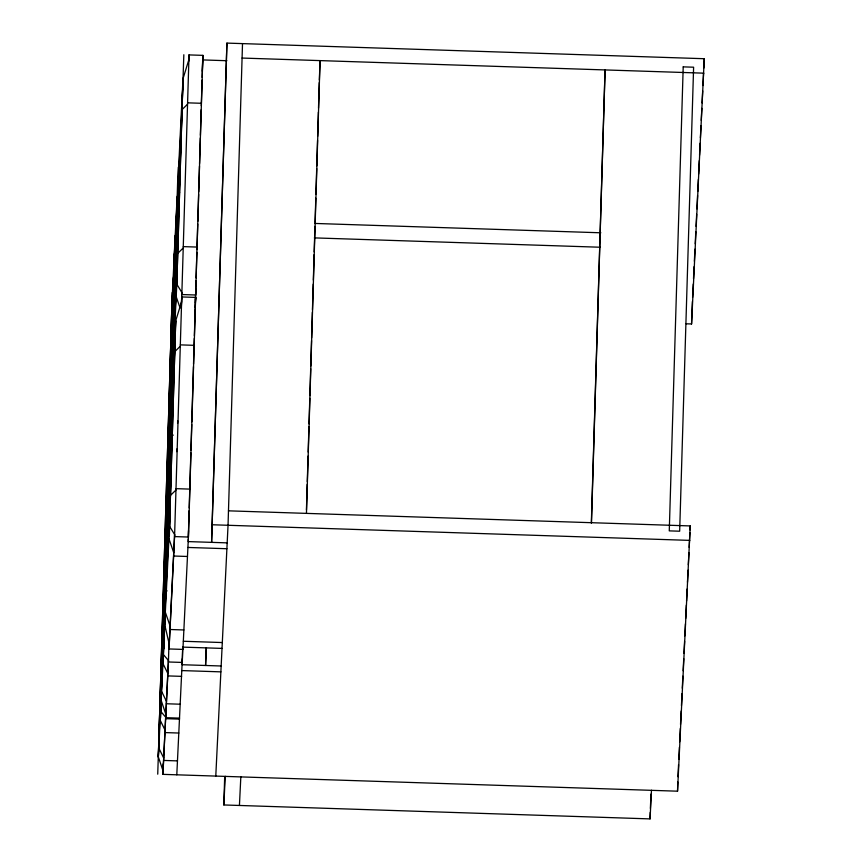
<?xml version="1.0" encoding="UTF-8"?>
<svg xmlns="http://www.w3.org/2000/svg" width="862" height="862" viewBox="0 0 862 862"><rect width="100%" height="100%" fill="white"/><g stroke="black" fill="none" stroke-linecap="round" stroke-linejoin="round"><path stroke-width="1.29" d="M172.077 299.804L158.349 756.955L172.077 299.804L174.318 254.053L160.58 711.204L158.349 756.955L163.058 770.908L162.929 774.356L677.532 791.187L690.236 525.928L228.473 510.832M178.122 194.898L177.087 197.376L176.279 220.122L163.36 654.527L161.119 700.278L165.827 714.232L165.709 717.68L179.565 718.132M174.318 254.053L160.58 711.204L165.676 717.206L162.929 774.356L163.09 769.076M181.591 301.765L175.708 320.836L170.891 419.331L164.717 624.724L169.232 644.14L169.06 648.957L182.927 649.409L188.422 537.037L195.62 297.401L181.763 296.948L181.332 306.926M169.308 640.972L169.06 648.957L174.566 536.584L174.598 534.548L169.534 526.24L175.708 320.836L169.534 526.24L164.717 624.724L170.891 419.331M174.846 243.127L161.119 700.278L174.846 243.127L177.087 197.376L163.36 654.527L168.456 660.529L165.709 717.68M195.437 300.181L202.893 55.362L189.026 54.909L188.864 59.726L182.981 78.798L178.165 177.292L171.991 382.685L172.896 386.564M195.803 288.522L195.696 294.998L181.828 294.545L181.871 292.509L176.807 284.201L182.981 78.798L176.807 284.201L171.991 382.685L178.165 177.292M182.356 658.611L176.796 774.809M188.53 530.561L188.422 537.037L174.566 536.584L181.763 296.948M169.361 536.412L173.812 352.967L163.866 648.784M178.337 167.12L173.887 350.554L183.832 54.737M160.461 718.488L172.206 292.52M163.23 661.811L174.975 235.843M163.166 766.437L163.252 763.797M163.133 768.257L163.058 770.908L165.676 717.206M165.903 711.085L165.655 718.66L179.511 719.113M165.903 711.581L165.827 714.232L168.456 660.529M169.049 640.606L168.424 661.984L182.291 662.436L182.766 646.597M176.742 451.666L176.829 448.973M177.594 423.447L177.669 420.753M181.828 294.545L189.026 54.909L188.713 61.396M182.701 647.222L182.173 664.721L221.157 665.992M188.282 538.901L188.196 541.595L227.18 542.866M188.358 536.207L189.134 510.649M189.209 507.955L190.868 452.798M190.944 450.104L191.72 424.535M191.795 421.852L193.454 366.684M193.53 363.99L194.306 338.432M194.381 335.738L195.146 310.18M195.232 307.486L196.04 280.581M196.116 277.887L196.892 252.318M196.967 249.635L197.743 224.066M197.818 221.372L198.626 194.467M198.713 191.773L199.478 166.215M199.553 163.521L200.329 137.963M200.404 135.269L201.169 109.7M201.299 105.67L202.064 80.101M202.139 77.418L202.667 59.92L226.868 60.717M206.093 647.987L205.565 665.486L206.427 647.89M226.921 43.1L211.589 542.36L226.921 43.1L704.265 58.713L691.561 323.972L686.184 323.8M242.513 43.606L228.042 525.281L215.78 776.091M651.467 790.238L650.067 818.9L223.84 804.957L224.68 776.705M306.441 509.841L307.206 484.315M307.292 481.621L308.057 456.095M308.176 452.065L308.941 426.539M309.027 423.856L309.792 398.33M309.878 395.636L310.686 368.764M310.762 366.081L311.527 340.555M311.613 337.861L312.378 312.335M312.453 309.652L313.229 284.126M313.348 280.096L314.113 254.57M314.188 251.876L314.964 226.35M315.083 222.321L315.804 198.141M315.923 194.112L316.699 168.586M316.774 165.892L317.539 140.366M317.669 136.336L318.39 112.157M318.509 108.127L319.274 82.601M319.36 79.907L320.05 60.609L306.452 513.375M591.343 523.191L605.07 69.93L591.472 522.706M650.067 818.9L650.26 812.327M650.379 808.394L651.015 794.031M677.532 791.187L677.801 781.996M691.561 323.972L692.391 301.474M157.735 774.184L174.932 236.824M160.504 717.518L177.701 180.147M202.333 71.212L202.893 55.362L202.635 60.545M195.06 313.251L195.62 297.401L195.372 302.584M171.915 309.415L173.51 276.799M174.684 252.738L176.279 220.122M181.85 110.562L177.928 190.717L179.641 192.398M173.122 350.92L177.044 270.776M174.577 352.601L170.665 432.756L173.219 435.278M169.771 512.815L165.849 592.959L166.969 590.686M159.147 734.219L160.752 701.593M161.927 677.543L163.521 644.916M181.257 307.325L181.871 292.509M169.232 644.14L174.598 534.548M223.84 804.957L225.241 776.296M239.431 805.464L240.832 776.802M692.595 297.455L693.242 284.04M693.511 278.674L694.104 266.606M694.363 261.24L694.955 249.172M695.214 243.806L695.806 231.727M696.065 226.372L696.658 214.293M696.916 208.927L697.573 195.523M697.767 191.493L698.36 179.425M698.629 174.059L699.276 160.644M699.545 155.279L700.138 143.211M700.397 137.845L700.989 125.777M701.248 120.411L701.84 108.343M702.099 102.977L702.692 90.898M702.95 85.543L703.543 73.464M703.812 68.098L704.265 58.713M677.963 776.737L678.556 764.669M678.814 759.303L679.407 747.235M679.665 741.87L680.323 728.455M680.527 724.436L681.174 711.021M681.443 705.655L682.036 693.587M682.295 688.221L682.887 676.153M683.146 670.787L683.738 658.719M683.997 653.353L684.59 641.274M684.848 635.908L685.441 623.84M685.699 618.474L686.357 605.07M686.561 601.04L687.143 588.972M687.477 582.259L688.07 570.191M688.329 564.826L688.921 552.757M689.18 547.392L689.902 532.641M690.031 529.958L690.236 525.928M182.054 109.614L187.528 104.227M177.734 253.385L183.207 248.008M174.781 351.653L180.255 346.265M170.46 495.424L175.934 490.047M242.082 58.056L703.834 73.162M187.593 102.837L201.449 103.289M314.813 223.441L600.857 232.794M314.371 237.89L600.415 247.243M183.272 246.618L197.129 247.071M180.32 344.875L194.176 345.328M175.999 488.657L189.866 489.11M212.451 524.764L689.794 540.388M187.916 547.456L226.9 548.728M173.607 556.022L187.474 556.475M170.019 629.508L183.875 629.96M183.326 641.263L222.31 642.546M183.035 647.125L222.019 648.407M181.893 670.582L220.877 671.854M167.745 675.905L181.613 676.358M166.388 703.758L180.244 704.211M164.976 732.581L178.833 733.034M163.608 760.435L177.475 760.887M162.918 663.481L167.821 673.459M161.55 691.335L166.463 701.302M160.149 720.158L165.051 730.136M158.78 748.011L163.683 757.978M176.193 296.7L180.115 308.046M168.93 538.739L173.715 552.607M165.332 612.225L170.116 626.081M183.003 646.748L182.927 649.409L183.024 646.769M683.21 66.87L669.268 530.873L679.665 531.207L693.608 67.204L683.21 66.87"/></g></svg>
